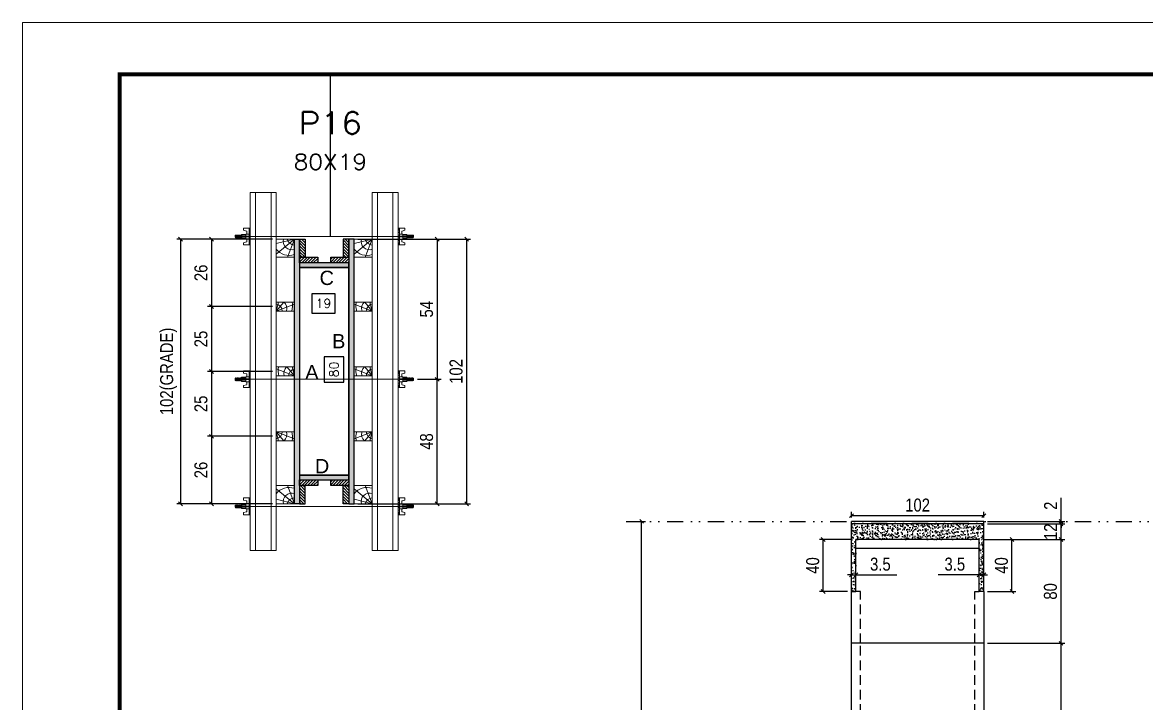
# Model space of a CAD drawing. Header units: millimetres. Extents: x 169816 to 178745, y 96537 to 113647.
# Drawn here: x 174585 to 175451, y 107399 to 107924 of the extents above; entities that cross this region are included whole.
import ezdxf
from ezdxf.enums import TextEntityAlignment as Align

# ---------------------------------------------------------------- set-up
doc = ezdxf.new("R2010")
doc.units = ezdxf.units.MM
for name, pattern in [('DASHED', [0.75, 0.5, -0.25]), ('DIVIDE2', [0.625, 0.25, -0.125, 0, -0.125, 0, -0.125]), ('HIDDEN', [0.375, 0.25, -0.125])]:
    doc.linetypes.add(name, pattern=pattern)
for name, color, linetype in [('CHAPA', 1, 'Continuous'), ('COTA', 241, 'Continuous'), ('Cota Seção (2x)', 241, 'Continuous'), ('MEIO_PONT', 93, 'Continuous'), ('Nível', 160, 'Continuous'), ('Painéis', 200, 'Continuous'), ('SARR_2.2x7', 40, 'Continuous'), ('SARRAFO', 251, 'Continuous'), ('Sarrafo de Pressão', 42, 'HIDDEN'), ('Texto de Titulo', 7, 'Continuous'), ('Texto Qtd Sarr', 242, 'Continuous'), ('TEXTO_GERAL', 7, 'Continuous')]:
    doc.layers.add(name, color=color, linetype=linetype)
for name, color, linetype, lineweight in [('Folhas', 255, 'Continuous', 9), ('Hachura', 251, 'Continuous', 9), ('Madeira', 126, 'Continuous', 18), ('Perfil Metálico', 224, 'Continuous', 18), ('SARRAFO DE PRESSAO', 251, 'DASHED', 9), ('Texto Seção', 7, 'Continuous', 15)]:
    doc.layers.add(name, color=color, linetype=linetype, lineweight=lineweight)
doc.styles.add('ARIAL', font='arial.ttf')
doc.styles.add('COTA TECNICA', font='techl___.ttf', dxfattribs={"height": 10})
doc.styles.add('COTA TECNICA 2X', font='techl___.ttf', dxfattribs={"height": 10})
doc.styles.add('COTA TECNICA-50', font='techl___.ttf', dxfattribs={"height": 10})
doc.styles.add('ROMANS', font='romans.shx')
doc.dimstyles.new('COTA PAINEL-50', dxfattribs={"dimtxt": 10, "dimasz": 3, "dimexe": 3, "dimexo": 3, "dimgap": 3, "dimtad": 1, "dimdec": 1, "dimzin": 12, "dimdsep": 46, "dimtxsty": 'COTA TECNICA-50', "dimblk1": 'OBLIQUE', "dimblk2": 'OBLIQUE', "dimsah": 1, "dimcen": 0.9, "dimclrd": 4, "dimclre": 4, "dimclrt": 240, "dimadec": 1, "dimazin": 3, "dimtfac": 1, "dimtdec": 1, "dimtmove": 0, "dimatfit": 3, "dimfxl": 1, "dimtolj": 1, "dimtzin": 12, "dimarcsym": 0})
doc.dimstyles.new('PAINEL', dxfattribs={"dimtxt": 10, "dimasz": 3, "dimexe": 3, "dimexo": 3, "dimgap": 3, "dimtad": 1, "dimdec": 1, "dimzin": 12, "dimdsep": 46, "dimtxsty": 'COTA TECNICA', "dimblk1": 'OBLIQUE', "dimblk2": 'OBLIQUE', "dimsah": 1, "dimcen": 0.9, "dimclrd": 4, "dimclre": 4, "dimclrt": 240, "dimadec": 1, "dimazin": 3, "dimtfac": 1, "dimtdec": 1, "dimtmove": 0, "dimatfit": 3, "dimfxl": 1, "dimtolj": 1, "dimtzin": 12, "dimarcsym": 0})
doc.dimstyles.new('SECAO PILAR', dxfattribs={"dimtxt": 10, "dimasz": 3, "dimexe": 3, "dimexo": 3, "dimgap": 3, "dimtad": 1, "dimdec": 1, "dimlfac": 0.5, "dimzin": 12, "dimdsep": 46, "dimtxsty": 'COTA TECNICA 2X', "dimblk1": 'OBLIQUE', "dimblk2": 'OBLIQUE', "dimsah": 1, "dimcen": 0.9, "dimclrd": 256, "dimclre": 256, "dimclrt": 256, "dimadec": 1, "dimazin": 3, "dimtfac": 1, "dimtdec": 1, "dimtmove": 0, "dimatfit": 3, "dimfxl": 1, "dimtolj": 1, "dimtzin": 12, "dimarcsym": 0})
doc.dimstyles.new('SECÇÃO 2', dxfattribs={"dimtxt": 7, "dimasz": 6, "dimexe": 0.18, "dimexo": 2, "dimgap": -4, "dimtad": 3, "dimdec": 1, "dimlfac": 0.5, "dimzin": 12, "dimdsep": 46, "dimtxsty": 'ROMANS', "dimblk": 'ARCHTICK', "dimcen": 0.09, "dimse1": 1, "dimse2": 1, "dimsd1": 1, "dimsd2": 1, "dimclrd": 180, "dimclre": 5, "dimclrt": 1, "dimadec": 0, "dimazin": 3, "dimtfac": 1, "dimtdec": 1, "dimtofl": 0, "dimtmove": 0, "dimatfit": 3, "dimldrblk": 'ARCHTICK', "dimfxl": 1, "dimtolj": 1, "dimtzin": 0, "dimarcsym": 0})
pattern_1 = [(135, (151906.7611, 117056.175), (-1.12253202, -1.12253202), [])]
pattern_2 = [(135, (151906.7611, 116881.175), (-1.12253202, -1.12253202), [])]

# ---------------------------------------------------------------- blocks, each defined once
blk = doc.blocks.new('9999999999')
at = {"layer": 'Folhas'}
blk.add_lwpolyline([(98138.98, 34190.21), (99623.98, 34190.21), (99623.98, 35240.21), (98138.98, 35240.21)], close=True, dxfattribs=at)
at = {"layer": 'Folhas', "color": 30, "const_width": 3}
blk.add_lwpolyline([(98213.98, 34230.21), (99583.98, 34230.21), (99583.98, 35200.21), (98213.98, 35200.21)], close=True, dxfattribs=at)
blk = doc.blocks.new('*D586')
at = {"layer": 'Cota Seção (2x)', "color": 180, "lineweight": -2, "transparency": 16777216}
for p, q in [((174832.17, 107666.39), (174817.17, 107666.39)), ((174817.17, 107666.39), (174817.17, 107647.05)), ((174832.17, 107647.05), (174832.17, 107666.39)), ((174817.17, 107647.05), (174832.17, 107647.05))]:
    blk.add_line(p, q, dxfattribs=at)
at = {"layer": 'Defpoints', "color": 0, "transparency": 16777216}
for p in [(174798.17, 107735.22), (174798.17, 107575.22), (174836.17, 107575.22)]:
    blk.add_point(p, dxfattribs=at)
at = {"layer": 'Cota Seção (2x)', "color": 1, "transparency": 16777216, "insert": (174824.67, 107656.72), "char_height": 7, "attachment_point": 5, "rotation": 90, "style": 'ROMANS'}
blk.add_mtext('\\A1;80', dxfattribs=at)
blk = doc.blocks.new('_ArchTick')
at = {"color": 0, "linetype": 'ByBlock', "const_width": 0.15}
blk.add_lwpolyline([(-0.5, -0.5), (0.5, 0.5)], dxfattribs=at)
blk = doc.blocks.new('_Oblique')
at = {"color": 0, "linetype": 'ByBlock', "lineweight": -2}
blk.add_line((-0.5, -0.5), (0.5, 0.5), dxfattribs=at)
blk = doc.blocks.new('*D587')
at = {"layer": 'Cota Seção (2x)', "lineweight": -2, "transparency": 16777216}
for p, q in [((174843.17, 107757.22), (174929.94, 107757.22)), ((174926.94, 107757.22), (174926.94, 107553.22)), ((174843.17, 107553.22), (174929.94, 107553.22))]:
    blk.add_line(p, q, dxfattribs=at)
at = {"layer": 'Defpoints', "color": 0, "transparency": 16777216}
for p in [(174840.17, 107757.22), (174840.17, 107553.22), (174926.94, 107553.22)]:
    blk.add_point(p, dxfattribs=at)
at = {"layer": 'Cota Seção (2x)', "lineweight": -2, "transparency": 16777216, "xscale": 3, "yscale": 3, "zscale": 3}
for p, rotation in [((174926.94, 107757.22), 90), ((174926.94, 107553.22), 270)]:
    blk.add_blockref('_Oblique', p, dxfattribs=dict(at, rotation=rotation))
at = {"layer": 'Cota Seção (2x)', "transparency": 16777216, "insert": (174918.84, 107655.22), "char_height": 10, "attachment_point": 5, "rotation": 90, "style": 'COTA TECNICA 2X'}
blk.add_mtext('\\A1;102', dxfattribs=at)
blk = doc.blocks.new('*D588')
at = {"layer": 'Cota Seção (2x)', "lineweight": -2, "transparency": 16777216}
for p, q in [((174877.17, 107757.22), (174907.18, 107757.22)), ((174904.18, 107757.22), (174904.18, 107649.16)), ((174888.97, 107649.16), (174907.18, 107649.16))]:
    blk.add_line(p, q, dxfattribs=at)
at = {"layer": 'Defpoints', "color": 0, "transparency": 16777216}
for p in [(174874.17, 107757.22), (174885.97, 107649.16), (174904.18, 107649.16)]:
    blk.add_point(p, dxfattribs=at)
at = {"layer": 'Cota Seção (2x)', "lineweight": -2, "transparency": 16777216, "xscale": 3, "yscale": 3, "zscale": 3}
for p, rotation in [((174904.18, 107757.22), 90), ((174904.18, 107649.16), 270)]:
    blk.add_blockref('_Oblique', p, dxfattribs=dict(at, rotation=rotation))
at = {"layer": 'Cota Seção (2x)', "transparency": 16777216, "insert": (174896.07, 107703.19), "char_height": 10, "attachment_point": 5, "rotation": 90, "style": 'COTA TECNICA 2X'}
blk.add_mtext('\\A1;54', dxfattribs=at)
blk = doc.blocks.new('*D589')
at = {"layer": 'Cota Seção (2x)', "lineweight": -2, "transparency": 16777216}
for p, q in [((174888.97, 107649.16), (174907.18, 107649.16)), ((174904.18, 107553.22), (174904.18, 107649.16)), ((174877.17, 107553.22), (174907.18, 107553.22))]:
    blk.add_line(p, q, dxfattribs=at)
at = {"layer": 'Defpoints', "color": 0, "transparency": 16777216}
for p in [(174885.97, 107649.16), (174904.18, 107649.16), (174874.17, 107553.22)]:
    blk.add_point(p, dxfattribs=at)
at = {"layer": 'Cota Seção (2x)', "lineweight": -2, "transparency": 16777216, "xscale": 3, "yscale": 3, "zscale": 3}
for p, rotation in [((174904.18, 107649.16), 90), ((174904.18, 107553.22), 270)]:
    blk.add_blockref('_Oblique', p, dxfattribs=dict(at, rotation=rotation))
at = {"layer": 'Cota Seção (2x)', "transparency": 16777216, "insert": (174896.08, 107601.19), "char_height": 10, "attachment_point": 5, "rotation": 90, "style": 'COTA TECNICA 2X'}
blk.add_mtext('\\A1;48', dxfattribs=at)
blk = doc.blocks.new('*D590')
at = {"layer": 'Cota Seção (2x)', "color": 180, "lineweight": -2, "transparency": 16777216}
for p, q in [((174825.56, 107715.13), (174807.56, 107715.13)), ((174807.56, 107715.13), (174807.56, 107700.13)), ((174825.56, 107700.13), (174825.56, 107715.13)), ((174807.56, 107700.13), (174825.56, 107700.13))]:
    blk.add_line(p, q, dxfattribs=at)
at = {"layer": 'Defpoints', "color": 0, "transparency": 16777216}
for p in [(174798.17, 107735.22), (174836.17, 107735.22), (174836.17, 107696.13)]:
    blk.add_point(p, dxfattribs=at)
at = {"layer": 'Cota Seção (2x)', "color": 1, "transparency": 16777216, "insert": (174816.56, 107707.63), "char_height": 7, "attachment_point": 5, "style": 'ROMANS'}
blk.add_mtext('\\A1;19', dxfattribs=at)
blk = doc.blocks.new('titulo1')
at = {"layer": 'Defpoints', "color": 252, "linetype": 'HIDDEN', "ltscale": 2}
blk.add_line((0, 0), (0, 125), dxfattribs=at)
at = {"layer": 'Defpoints', "style": 'ROMANS', "oblique": 15}
blk.add_attdef('FOLHA', text='', height=10, dxfattribs=at).set_placement((0, 15.58), align=Align.MIDDLE_CENTER)
at = {"layer": 'Texto Qtd Sarr', "color": 3, "style": 'ROMANS', "oblique": 15}
for tag, height, p in [('TITULO', 17, (0, 71.45)), ('SEÇÃO', 12, (0, 41.55))]:
    blk.add_attdef(tag, text='', height=height, dxfattribs=at).set_placement(p, align=Align.MIDDLE_CENTER)
blk = doc.blocks.new('PONTALETE')
at = {"layer": 'Madeira'}
for q in [(2.71, 7), (7, 5.76), (7, 1.74)]:
    blk.add_line((0, 0), q, dxfattribs=at)
blk.add_lwpolyline([(0, 0), (7, 0), (7, 7), (0, 7)], close=True, dxfattribs=at)
for centre, radius, start, end in [((2.04, 0.06), 6.23, 37.2818, 109.0913), ((1.09, 0.9), 3.19, 343.603, 109.9847), ((-0.21, -0.78), 3.09, 14.6322, 86.0383)]:
    blk.add_arc(centre, radius, start, end, dxfattribs=at)
blk = doc.blocks.new('*D591')
at = {"layer": 'Cota Seção (2x)', "lineweight": -2, "transparency": 16777216}
for p, q in [((174777.17, 107757.22), (174703.39, 107757.22)), ((174706.39, 107757.22), (174706.39, 107553.22)), ((174777.17, 107553.22), (174703.39, 107553.22))]:
    blk.add_line(p, q, dxfattribs=at)
at = {"layer": 'Defpoints', "color": 0, "transparency": 16777216}
for p in [(174780.17, 107757.22), (174706.39, 107553.22), (174780.17, 107553.22)]:
    blk.add_point(p, dxfattribs=at)
at = {"layer": 'Cota Seção (2x)', "lineweight": -2, "transparency": 16777216, "xscale": 3, "yscale": 3, "zscale": 3}
for p, rotation in [((174706.39, 107757.22), 90), ((174706.39, 107553.22), 270)]:
    blk.add_blockref('_Oblique', p, dxfattribs=dict(at, rotation=rotation))
at = {"layer": 'Cota Seção (2x)', "transparency": 16777216, "insert": (174697.17, 107655.22), "char_height": 10, "attachment_point": 5, "rotation": 90, "style": 'COTA TECNICA 2X'}
blk.add_mtext('\\A1;102(GRADE)', dxfattribs=at)
blk = doc.blocks.new('*D592')
at = {"layer": 'Cota Seção (2x)', "lineweight": -2, "transparency": 16777216}
for p, q in [((174777.17, 107605.22), (174727.23, 107605.22)), ((174730.23, 107605.22), (174730.23, 107553.22)), ((174777.17, 107553.22), (174727.23, 107553.22))]:
    blk.add_line(p, q, dxfattribs=at)
at = {"layer": 'Defpoints', "color": 0, "transparency": 16777216}
for p in [(174780.17, 107605.22), (174730.23, 107553.22), (174780.17, 107553.22)]:
    blk.add_point(p, dxfattribs=at)
at = {"layer": 'Cota Seção (2x)', "lineweight": -2, "transparency": 16777216, "xscale": 3, "yscale": 3, "zscale": 3}
for p, rotation in [((174730.23, 107605.22), 90), ((174730.23, 107553.22), 270)]:
    blk.add_blockref('_Oblique', p, dxfattribs=dict(at, rotation=rotation))
at = {"layer": 'Cota Seção (2x)', "transparency": 16777216, "insert": (174722.13, 107579.22), "char_height": 10, "attachment_point": 5, "rotation": 90, "style": 'COTA TECNICA 2X'}
blk.add_mtext('\\A1;26', dxfattribs=at)
blk = doc.blocks.new('MEIO PONTALETE')
at = {"layer": 'Madeira'}
for q in [(2.71, 7), (3.5, 2.88), (3.5, 0.87)]:
    blk.add_line((0, 0), q, dxfattribs=at)
blk.add_lwpolyline([(0, 0), (3.5, 0), (3.5, 7), (0, 7)], close=True, dxfattribs=at)
for centre, radius, start, end in [((2.04, 0.06), 6.23, 76.4499, 109.0913), ((1.09, 0.9), 3.19, 40.9063, 109.9847), ((-0.21, -0.78), 3.09, 14.6322, 86.0383)]:
    blk.add_arc(centre, radius, start, end, dxfattribs=at)
blk = doc.blocks.new('C')
at = {"layer": 'Hachura', "color": 0}
for p, q in [((0, 3.22), (0, -3.22)), ((0.45, 3.22), (0, 3.22)), ((0.46, 3.16), (0, 3.16)), ((0.46, 3.05), (0, 3.05)), ((0.46, 2.88), (0, 2.88)), ((0, 2.75), (0, -1.16)), ((0.46, 2.65), (0, 2.65)), ((0.46, 2.23), (0, 2.23)), ((0.46, 1.51), (0, 1.51)), ((0.39, 0.49), (0.17, 0.49)), ((0.45, -3.23), (0.45, 3.22)), ((0.45, 3.22), (2.58, 3.22)), ((1.74, 0.97), (0.45, 0.97)), ((1.45, 0.1), (0.45, 0.1)), ((1.35, 1.94), (1.35, 0.96)), ((2.58, 2.39), (1.47, 2.09)), ((1.74, -0.97), (1.74, 0.97)), ((1.74, 0.97), (1.74, 0.84)), ((1.74, 0.97), (1.74, 0.84)), ((1.74, 0.84), (3.35, 0.84)), ((3.35, 0.45), (1.74, 0.45)), ((2.58, 3.22), (2.58, 2.39)), ((3.32, 0.84), (3.32, -0.84)), ((3.35, 0.84), (3.35, -0.84)), ((3.68, 0.45), (3.35, 0.45)), ((3.84, -0.52), (3.35, 0.45)), ((3.35, 0.06), (3.67, -0.57)), ((3.68, 0.45), (4.16, -0.52)), ((3.72, 0.5), (4.25, -0.57)), ((4.37, -0.55), (3.83, 0.53)), ((4.15, 0.45), (3.93, 0.45)), ((4.42, -0.52), (3.93, 0.45)), ((4.15, 0.45), (4.26, 0.45)), ((4.26, 0.45), (4.74, -0.52)), ((4.3, 0.5), (4.83, -0.57)), ((4.95, -0.55), (4.41, 0.53)), ((4.51, 0.45), (4.84, 0.45)), ((5, -0.52), (4.51, 0.45)), ((4.84, 0.45), (5.32, -0.52)), ((4.88, 0.5), (5.41, -0.57)), ((5.53, -0.55), (4.99, 0.53)), ((5.58, -0.52), (5.09, 0.45)), ((5.42, 0.45), (5.09, 0.45)), ((5.58, -0.52), (5.09, 0.45)), ((5.42, 0.45), (5.74, -0.19)), ((5.46, 0.5), (5.74, -0.07)), ((5.74, 0.19), (5.57, 0.53)), ((5.74, 0.32), (5.68, 0.45)), ((5.68, 0.45), (5.74, 0.45)), ((5.74, 0.45), (5.9, 0.29)), ((5.74, 0.45), (5.74, -0.52)), ((5.9, -0.36), (5.9, 0.29)), ((0.45, 0), (0, 0)), ((0.46, -1.52), (0, -1.52)), ((0.46, -2.23), (0, -2.23)), ((0.46, -2.65), (0, -2.65)), ((0.46, -2.88), (0, -2.88)), ((0.46, -3.05), (0, -3.05)), ((0.46, -3.16), (0, -3.16)), ((0, -3.22), (2.57, -3.22)), ((0.08, -0.48), (0.29, -0.48)), ((0.29, -0.48), (0.4, -0.48)), ((0.45, 0), (0.45, -0.97)), ((0.45, -0.16), (1.45, -0.16)), ((0.45, -0.65), (0.45, -0.32)), ((0.45, -3.23), (0.45, -0.65)), ((0.45, -0.97), (1.74, -0.97)), ((1.35, -1.94), (1.35, -0.97)), ((2.58, -2.39), (1.47, -2.1)), ((3.35, -0.32), (1.74, -0.32)), ((3.35, -0.84), (1.74, -0.84)), ((2.58, -3.23), (2.58, -2.39)), ((3.35, -0.07), (3.58, -0.52)), ((3.35, -0.52), (3.58, -0.52)), ((3.84, -0.52), (4.16, -0.52)), ((4.42, -0.52), (4.74, -0.52)), ((4.63, -0.52), (4.74, -0.52)), ((5, -0.52), (5.32, -0.52)), ((5.58, -0.52), (5.74, -0.52)), ((5.74, -0.52), (5.9, -0.36)), ((5.74, -0.52), (5.74, -0.52))]:
    blk.add_line(p, q, dxfattribs=at)
for centre, radius, start, end in [((1.52, 1.94), 0.161, 104.7436, 180), ((1.44, -0.03), 0.129, 272.695, 87.305), ((3.81, 0.39), 0.143, 25.5688, 154.4312), ((4.39, 0.39), 0.143, 25.5688, 154.4312), ((4.97, 0.39), 0.143, 25.5688, 154.4312), ((5.55, 0.39), 0.143, 25.5688, 154.4312), ((0.17, -0.37), 0.174, 221.744, 317.8592), ((1.52, -1.94), 0.161, 180, 255.2564), ((3.71, -0.4), 0.174, 222.1408, 318.256), ((4.29, -0.4), 0.174, 222.1408, 318.256), ((4.87, -0.4), 0.174, 222.1408, 318.256), ((5.45, -0.4), 0.174, 222.1408, 318.256), ((5.61, -0.4), 0.174, 317.8592, 318.256)]:
    blk.add_arc(centre, radius, start, end, dxfattribs=at)
blk = doc.blocks.new('*D593')
at = {"layer": 'COTA', "lineweight": -2, "transparency": 16777216}
for p, q in [((174777.17, 107757.22), (174727.23, 107757.22)), ((174730.23, 107757.22), (174730.23, 107705.22)), ((174777.17, 107705.22), (174727.23, 107705.22))]:
    blk.add_line(p, q, dxfattribs=at)
at = {"layer": 'Defpoints', "color": 0, "transparency": 16777216}
for p in [(174780.17, 107757.22), (174730.23, 107705.22), (174780.17, 107705.22)]:
    blk.add_point(p, dxfattribs=at)
at = {"layer": 'COTA', "lineweight": -2, "transparency": 16777216, "xscale": 3, "yscale": 3, "zscale": 3}
for p, rotation in [((174730.23, 107757.22), 90), ((174730.23, 107705.22), 270)]:
    blk.add_blockref('_Oblique', p, dxfattribs=dict(at, rotation=rotation))
at = {"layer": 'COTA', "transparency": 16777216, "insert": (174722.13, 107731.22), "char_height": 10, "attachment_point": 5, "rotation": 90, "style": 'COTA TECNICA 2X'}
blk.add_mtext('\\A1;26', dxfattribs=at)
blk = doc.blocks.new('*D594')
at = {"layer": 'Cota Seção (2x)', "lineweight": -2, "transparency": 16777216}
for p, q in [((174777.17, 107705.22), (174727.23, 107705.22)), ((174730.23, 107705.22), (174730.23, 107655.22)), ((174777.17, 107655.22), (174727.23, 107655.22))]:
    blk.add_line(p, q, dxfattribs=at)
at = {"layer": 'Defpoints', "color": 0, "transparency": 16777216}
for p in [(174780.17, 107705.22), (174730.23, 107655.22), (174780.17, 107655.22)]:
    blk.add_point(p, dxfattribs=at)
at = {"layer": 'Cota Seção (2x)', "lineweight": -2, "transparency": 16777216, "xscale": 3, "yscale": 3, "zscale": 3}
for p, rotation in [((174730.23, 107705.22), 90), ((174730.23, 107655.22), 270)]:
    blk.add_blockref('_Oblique', p, dxfattribs=dict(at, rotation=rotation))
at = {"layer": 'Cota Seção (2x)', "transparency": 16777216, "insert": (174722.12, 107680.22), "char_height": 10, "attachment_point": 5, "rotation": 90, "style": 'COTA TECNICA 2X'}
blk.add_mtext('\\A1;25', dxfattribs=at)
blk = doc.blocks.new('*D948')
at = {"layer": 'Cota Seção (2x)', "lineweight": -2, "transparency": 16777216}
for p, q in [((174777.17, 107655.22), (174727.23, 107655.22)), ((174730.23, 107655.22), (174730.23, 107605.22)), ((174777.17, 107605.22), (174727.23, 107605.22))]:
    blk.add_line(p, q, dxfattribs=at)
at = {"layer": 'Defpoints', "color": 0, "transparency": 16777216}
for p in [(174780.17, 107655.22), (174730.23, 107605.22), (174780.17, 107605.22)]:
    blk.add_point(p, dxfattribs=at)
at = {"layer": 'Cota Seção (2x)', "lineweight": -2, "transparency": 16777216, "xscale": 3, "yscale": 3, "zscale": 3}
for p, rotation in [((174730.23, 107655.22), 90), ((174730.23, 107605.22), 270)]:
    blk.add_blockref('_Oblique', p, dxfattribs=dict(at, rotation=rotation))
at = {"layer": 'Cota Seção (2x)', "transparency": 16777216, "insert": (174722.12, 107630.22), "char_height": 10, "attachment_point": 5, "rotation": 90, "style": 'COTA TECNICA 2X'}
blk.add_mtext('\\A1;25', dxfattribs=at)
blk = doc.blocks.new('*D1054')
at = {"layer": 'COTA', "color": 4, "lineweight": -2, "transparency": 16777216}
for p, q in [((175052.99, 107539.64), (175064.84, 107539.64)), ((175061.84, 107199.64), (175061.84, 107539.64)), ((175052.99, 107199.64), (175064.84, 107199.64))]:
    blk.add_line(p, q, dxfattribs=at)
at = {"layer": 'Defpoints', "color": 0, "transparency": 16777216}
for p in [(175049.99, 107539.64), (175061.84, 107539.64), (175049.99, 107199.64)]:
    blk.add_point(p, dxfattribs=at)
at = {"layer": 'COTA', "color": 4, "lineweight": -2, "transparency": 16777216, "xscale": 3, "yscale": 3, "zscale": 3}
for p, rotation in [((175061.84, 107539.64), 90), ((175061.84, 107199.64), 270)]:
    blk.add_blockref('_Oblique', p, dxfattribs=dict(at, rotation=rotation))
at = {"layer": 'COTA', "color": 240, "transparency": 16777216, "insert": (175053.63, 107369.64), "char_height": 10, "attachment_point": 5, "rotation": 90, "style": 'COTA TECNICA-50'}
blk.add_mtext('\\A1;340', dxfattribs=at)
blk = doc.blocks.new('*D1074')
at = {"layer": 'COTA', "color": 4, "lineweight": -2, "transparency": 16777216}
for p, q in [((175328.61, 107445.64), (175388.18, 107445.64)), ((175385.18, 107323.64), (175385.18, 107445.64)), ((175328.61, 107323.64), (175388.18, 107323.64))]:
    blk.add_line(p, q, dxfattribs=at)
at = {"layer": 'Defpoints', "color": 0, "transparency": 16777216}
for p in [(175325.61, 107445.64), (175385.18, 107445.64), (175325.61, 107323.64)]:
    blk.add_point(p, dxfattribs=at)
at = {"layer": 'COTA', "color": 4, "lineweight": -2, "transparency": 16777216, "xscale": 3, "yscale": 3, "zscale": 3}
for p, rotation in [((175385.18, 107445.64), 90), ((175385.18, 107323.64), 270)]:
    blk.add_blockref('_Oblique', p, dxfattribs=dict(at, rotation=rotation))
at = {"layer": 'COTA', "color": 240, "transparency": 16777216, "insert": (175377.12, 107384.64), "char_height": 10, "attachment_point": 5, "rotation": 90, "style": 'COTA TECNICA'}
blk.add_mtext('\\A1;122', dxfattribs=at)
blk = doc.blocks.new('*D1075')
at = {"layer": 'COTA', "color": 4, "lineweight": -2, "transparency": 16777216}
for p, q in [((175325.11, 107525.64), (175388.18, 107525.64)), ((175385.18, 107445.64), (175385.18, 107525.64)), ((175328.61, 107445.64), (175388.18, 107445.64))]:
    blk.add_line(p, q, dxfattribs=at)
at = {"layer": 'Defpoints', "color": 0, "transparency": 16777216}
for p in [(175322.11, 107525.64), (175385.18, 107525.64), (175325.61, 107445.64)]:
    blk.add_point(p, dxfattribs=at)
at = {"layer": 'COTA', "color": 4, "lineweight": -2, "transparency": 16777216, "xscale": 3, "yscale": 3, "zscale": 3}
for p, rotation in [((175385.18, 107525.64), 90), ((175385.18, 107445.64), 270)]:
    blk.add_blockref('_Oblique', p, dxfattribs=dict(at, rotation=rotation))
at = {"layer": 'COTA', "color": 240, "transparency": 16777216, "insert": (175377.06, 107485.64), "char_height": 10, "attachment_point": 5, "rotation": 90, "style": 'COTA TECNICA'}
blk.add_mtext('\\A1;80', dxfattribs=at)
blk = doc.blocks.new('*D807')
at = {"layer": 'COTA', "color": 4, "lineweight": -2, "transparency": 16777216}
for p, q in [((175328.61, 107537.64), (175388.18, 107537.64)), ((175385.18, 107525.64), (175385.18, 107537.64)), ((175325.11, 107525.64), (175388.18, 107525.64))]:
    blk.add_line(p, q, dxfattribs=at)
at = {"layer": 'Defpoints', "color": 0, "transparency": 16777216}
for p in [(175325.61, 107537.64), (175385.18, 107537.64), (175322.11, 107525.64)]:
    blk.add_point(p, dxfattribs=at)
at = {"layer": 'COTA', "color": 4, "lineweight": -2, "transparency": 16777216, "xscale": 3, "yscale": 3, "zscale": 3}
for p, rotation in [((175385.18, 107537.64), 90), ((175385.18, 107525.64), 270)]:
    blk.add_blockref('_Oblique', p, dxfattribs=dict(at, rotation=rotation))
at = {"layer": 'COTA', "color": 240, "transparency": 16777216, "insert": (175377.12, 107531.64), "char_height": 10, "attachment_point": 5, "rotation": 90, "style": 'COTA TECNICA'}
blk.add_mtext('\\A1;12', dxfattribs=at)
blk = doc.blocks.new('*D1076')
at = {"layer": 'COTA', "color": 4, "lineweight": -2, "transparency": 16777216}
for p, q in [((175325.11, 107525.64), (175350.36, 107525.64)), ((175347.36, 107485.64), (175347.36, 107525.64)), ((175328.61, 107485.64), (175350.36, 107485.64))]:
    blk.add_line(p, q, dxfattribs=at)
at = {"layer": 'Defpoints', "color": 0, "transparency": 16777216}
for p in [(175322.11, 107525.64), (175347.36, 107525.64), (175325.61, 107485.64)]:
    blk.add_point(p, dxfattribs=at)
at = {"layer": 'COTA', "color": 4, "lineweight": -2, "transparency": 16777216, "xscale": 3, "yscale": 3, "zscale": 3}
for p, rotation in [((175347.36, 107525.64), 90), ((175347.36, 107485.64), 270)]:
    blk.add_blockref('_Oblique', p, dxfattribs=dict(at, rotation=rotation))
at = {"layer": 'COTA', "color": 240, "transparency": 16777216, "insert": (175339.25, 107505.64), "char_height": 10, "attachment_point": 5, "rotation": 90, "style": 'COTA TECNICA'}
blk.add_mtext('\\A1;40', dxfattribs=at)
blk = doc.blocks.new('*D808')
at = {"layer": 'COTA', "color": 4, "lineweight": -2, "transparency": 16777216}
for p, q in [((175322.11, 107491.51), (175322.11, 107501.39)), ((175325.61, 107489.51), (175325.61, 107501.39)), ((175322.11, 107498.39), (175290.51, 107498.39)), ((175325.61, 107498.39), (175322.11, 107498.39)), ((175325.61, 107498.39), (175328.61, 107498.39))]:
    blk.add_line(p, q, dxfattribs=at)
at = {"layer": 'Defpoints', "color": 0, "transparency": 16777216}
for p in [(175325.61, 107498.39), (175322.11, 107488.51), (175325.61, 107486.51)]:
    blk.add_point(p, dxfattribs=at)
at = {"layer": 'COTA', "color": 4, "lineweight": -2, "transparency": 16777216, "xscale": 3, "yscale": 3, "zscale": 3}
blk.add_blockref('_Oblique', (175322.11, 107498.39), dxfattribs=at)
at = {"layer": 'COTA', "color": 4, "lineweight": -2, "transparency": 16777216, "xscale": 3, "yscale": 3, "zscale": 3, "rotation": 180}
blk.add_blockref('_Oblique', (175325.61, 107498.39), dxfattribs=at)
at = {"layer": 'COTA', "color": 240, "transparency": 16777216, "insert": (175303.31, 107506.61), "char_height": 10, "attachment_point": 5, "style": 'COTA TECNICA'}
blk.add_mtext('\\A1;3.5', dxfattribs=at)
blk = doc.blocks.new('*D1079')
at = {"layer": 'COTA', "color": 4, "lineweight": -2, "transparency": 16777216}
for p, q in [((175385.18, 107539.64), (175385.18, 107557.75)), ((175328.61, 107539.64), (175388.18, 107539.64)), ((175328.61, 107537.64), (175388.18, 107537.64)), ((175385.18, 107537.64), (175385.18, 107539.64)), ((175385.18, 107537.64), (175385.18, 107534.64))]:
    blk.add_line(p, q, dxfattribs=at)
at = {"layer": 'Defpoints', "color": 0, "transparency": 16777216}
for p in [(175325.61, 107539.64), (175325.61, 107537.64), (175385.18, 107539.64)]:
    blk.add_point(p, dxfattribs=at)
at = {"layer": 'COTA', "color": 4, "lineweight": -2, "transparency": 16777216, "xscale": 3, "yscale": 3, "zscale": 3}
for p, rotation in [((175385.18, 107539.64), 270), ((175385.18, 107537.64), 90)]:
    blk.add_blockref('_Oblique', p, dxfattribs=dict(at, rotation=rotation))
at = {"layer": 'COTA', "color": 240, "transparency": 16777216, "insert": (175377.18, 107551.69), "char_height": 10, "attachment_point": 5, "rotation": 90, "style": 'COTA TECNICA'}
blk.add_mtext('\\A1;2', dxfattribs=at)
blk = doc.blocks.new('*D809')
at = {"layer": 'COTA', "color": 4, "lineweight": -2, "transparency": 16777216}
for p, q in [((175224.11, 107525.64), (175198.87, 107525.64)), ((175201.87, 107485.64), (175201.87, 107525.64)), ((175220.61, 107485.64), (175198.87, 107485.64))]:
    blk.add_line(p, q, dxfattribs=at)
at = {"layer": 'Defpoints', "color": 0, "transparency": 16777216}
for p in [(175201.87, 107525.64), (175227.11, 107525.64), (175223.61, 107485.64)]:
    blk.add_point(p, dxfattribs=at)
at = {"layer": 'COTA', "color": 4, "lineweight": -2, "transparency": 16777216, "xscale": 3, "yscale": 3, "zscale": 3}
for p, rotation in [((175201.87, 107525.64), 90), ((175201.87, 107485.64), 270)]:
    blk.add_blockref('_Oblique', p, dxfattribs=dict(at, rotation=rotation))
at = {"layer": 'COTA', "color": 240, "transparency": 16777216, "insert": (175193.77, 107505.64), "char_height": 10, "attachment_point": 5, "rotation": 90, "style": 'COTA TECNICA'}
blk.add_mtext('\\A1;40', dxfattribs=at)
blk = doc.blocks.new('*D810')
at = {"layer": 'COTA', "color": 4, "lineweight": -2, "transparency": 16777216}
for p, q in [((175223.61, 107489.51), (175223.61, 107501.39)), ((175227.11, 107491.51), (175227.11, 107501.39)), ((175223.61, 107498.39), (175220.61, 107498.39)), ((175223.61, 107498.39), (175227.11, 107498.39)), ((175227.11, 107498.39), (175258.72, 107498.39))]:
    blk.add_line(p, q, dxfattribs=at)
at = {"layer": 'Defpoints', "color": 0, "transparency": 16777216}
for p in [(175223.61, 107498.39), (175223.61, 107486.51), (175227.11, 107488.51)]:
    blk.add_point(p, dxfattribs=at)
at = {"layer": 'COTA', "color": 4, "lineweight": -2, "transparency": 16777216, "xscale": 3, "yscale": 3, "zscale": 3}
blk.add_blockref('_Oblique', (175223.61, 107498.39), dxfattribs=at)
at = {"layer": 'COTA', "color": 4, "lineweight": -2, "transparency": 16777216, "xscale": 3, "yscale": 3, "zscale": 3, "rotation": 180}
blk.add_blockref('_Oblique', (175227.11, 107498.39), dxfattribs=at)
at = {"layer": 'COTA', "color": 240, "transparency": 16777216, "insert": (175245.91, 107506.61), "char_height": 10, "attachment_point": 5, "style": 'COTA TECNICA'}
blk.add_mtext('\\A1;3.5', dxfattribs=at)
blk = doc.blocks.new('*D1080')
at = {"layer": 'COTA', "color": 4, "lineweight": -2, "transparency": 16777216}
for p, q in [((175223.61, 107542.64), (175223.61, 107547.03)), ((175325.61, 107544.03), (175223.61, 107544.03)), ((175325.61, 107542.64), (175325.61, 107547.03))]:
    blk.add_line(p, q, dxfattribs=at)
at = {"layer": 'Defpoints', "color": 0, "transparency": 16777216}
for p in [(175223.61, 107544.03), (175223.61, 107539.64), (175325.61, 107539.64)]:
    blk.add_point(p, dxfattribs=at)
at = {"layer": 'COTA', "color": 4, "lineweight": -2, "transparency": 16777216, "xscale": 3, "yscale": 3, "zscale": 3, "rotation": 180}
blk.add_blockref('_Oblique', (175223.61, 107544.03), dxfattribs=at)
at = {"layer": 'COTA', "color": 4, "lineweight": -2, "transparency": 16777216, "xscale": 3, "yscale": 3, "zscale": 3}
blk.add_blockref('_Oblique', (175325.61, 107544.03), dxfattribs=at)
at = {"layer": 'COTA', "color": 240, "transparency": 16777216, "insert": (175274.61, 107552.13), "char_height": 10, "attachment_point": 5, "style": 'COTA TECNICA'}
blk.add_mtext('\\A1;102', dxfattribs=at)

msp = doc.modelspace()

# ---------------------------------------------------------------- hatches: boundary and pattern name
at = {"layer": 'COTA', "linetype": 'ByBlock'}
h = msp.add_hatch(dxfattribs=at)
h.set_pattern_fill('AR-CONC', color=256, scale=0.03)
h.paths.add_polyline_path([(175223.61, 107537.64), (175223.61, 107485.64), (175227.11, 107485.64), (175227.11, 107525.64), (175322.11, 107525.64), (175322.11, 107485.64), (175325.61, 107485.64), (175325.61, 107537.64)])
at = {"layer": 'Hachura'}
h = msp.add_hatch(color=256, dxfattribs=at)
h.dxf.hatch_style = 1
h.paths.add_polyline_path([(174798.17, 107553.22), (174794.17, 107553.22), (174794.17, 107757.22), (174798.17, 107757.22)])
h = msp.add_hatch(color=256, dxfattribs=at)
h.dxf.hatch_style = 1
h.paths.add_polyline_path([(174798.17, 107553.22), (174794.17, 107553.22), (174794.17, 107757.22), (174798.17, 107757.22)])
h = msp.add_hatch(dxfattribs=at)
h.set_pattern_fill('ANSI31', color=256, scale=0.5, angle=90, style=0)
h.set_pattern_definition(pattern_2)
h.paths.add_polyline_path([(174798.17, 107743.22), (174802.57, 107743.22), (174802.57, 107757.22), (174798.17, 107757.22)])
h = msp.add_hatch(dxfattribs=at)
h.set_pattern_fill('ANSI31', color=256, scale=0.5, angle=90, style=0)
h.set_pattern_definition(pattern_2)
h.paths.add_polyline_path([(174836.17, 107743.22), (174831.77, 107743.22), (174831.77, 107757.22), (174836.17, 107757.22)])
h = msp.add_hatch(color=256, dxfattribs=at)
h.dxf.hatch_style = 1
h.paths.add_polyline_path([(174836.17, 107553.22), (174840.17, 107553.22), (174840.17, 107757.22), (174836.17, 107757.22)])
h = msp.add_hatch(color=256, dxfattribs=at)
h.dxf.hatch_style = 1
h.paths.add_polyline_path([(174836.17, 107553.22), (174840.17, 107553.22), (174840.17, 107757.22), (174836.17, 107757.22)])
h = msp.add_hatch(dxfattribs=at)
h.set_pattern_fill('ANSI31', color=256, scale=0.5, angle=540, style=0)
h.set_pattern_definition([(225, (165309.2175, 84813.815), (1.12253202, -1.12253202), [])])
h.paths.add_polyline_path([(174798.17, 107743.22), (174798.17, 107738.82), (174812.17, 107738.82), (174812.17, 107743.22)])
h = msp.add_hatch(dxfattribs=at)
h.set_pattern_fill('ANSI31', color=256, scale=0.5, angle=540, style=0)
h.set_pattern_definition([(225, (165333.2175, 84813.815), (1.12253202, -1.12253202), [])])
h.paths.add_polyline_path([(174822.17, 107743.22), (174822.17, 107738.82), (174836.17, 107738.82), (174836.17, 107743.22)])
h = msp.add_hatch(color=256, dxfattribs=at)
h.dxf.hatch_style = 1
h.paths.add_polyline_path([(174798.17, 107738.82), (174798.17, 107735.22), (174836.17, 107735.22), (174836.17, 107738.82)])
h = msp.add_hatch(color=256, dxfattribs=at)
h.dxf.hatch_style = 1
h.paths.add_polyline_path([(174798.17, 107738.82), (174798.17, 107735.22), (174836.17, 107735.22), (174836.17, 107738.82)])
h = msp.add_hatch(color=256, dxfattribs=at)
h.dxf.hatch_style = 1
h.paths.add_polyline_path([(174798.17, 107575.22), (174798.17, 107571.62), (174836.17, 107571.62), (174836.17, 107575.22)])
h = msp.add_hatch(color=256, dxfattribs=at)
h.dxf.hatch_style = 1
h.paths.add_polyline_path([(174798.17, 107575.22), (174798.17, 107571.62), (174836.17, 107571.62), (174836.17, 107575.22)])
h = msp.add_hatch(dxfattribs=at)
h.set_pattern_fill('ANSI31', color=256, scale=0.5, angle=540, style=0)
h.set_pattern_definition([(225, (165309.2175, 84642.215), (1.12253202, -1.12253202), [])])
h.paths.add_polyline_path([(174798.17, 107571.62), (174798.17, 107567.22), (174812.17, 107567.22), (174812.17, 107571.62)])
h = msp.add_hatch(dxfattribs=at)
h.set_pattern_fill('ANSI31', color=256, scale=0.5, angle=540, style=0)
h.set_pattern_definition([(225, (165333.2175, 84642.215), (1.12253202, -1.12253202), [])])
h.paths.add_polyline_path([(174822.17, 107571.62), (174822.17, 107567.22), (174836.17, 107567.22), (174836.17, 107571.62)])
h = msp.add_hatch(dxfattribs=at)
h.set_pattern_fill('ANSI31', color=256, scale=0.5, angle=90, style=0)
h.set_pattern_definition(pattern_1)
h.paths.add_polyline_path([(174798.17, 107567.22), (174802.57, 107567.22), (174802.57, 107553.22), (174798.17, 107553.22)])
h = msp.add_hatch(dxfattribs=at)
h.set_pattern_fill('ANSI31', color=256, scale=0.5, angle=90, style=0)
h.set_pattern_definition(pattern_1)
h.paths.add_polyline_path([(174836.17, 107567.22), (174831.77, 107567.22), (174831.77, 107553.22), (174836.17, 107553.22)])

# ---------------------------------------------------------------- linework, layer by layer
at = {"layer": 'CHAPA'}
for points in [[(174798.17, 107553.22), (174794.17, 107553.22), (174794.17, 107757.22), (174798.17, 107757.22)], [(174798.17, 107553.22), (174794.17, 107553.22), (174794.17, 107757.22), (174798.17, 107757.22)], [(174836.17, 107553.22), (174840.17, 107553.22), (174840.17, 107757.22), (174836.17, 107757.22)], [(174836.17, 107553.22), (174840.17, 107553.22), (174840.17, 107757.22), (174836.17, 107757.22)], [(174798.17, 107738.82), (174798.17, 107735.22), (174836.17, 107735.22), (174836.17, 107738.82)], [(174798.17, 107738.82), (174798.17, 107735.22), (174836.17, 107735.22), (174836.17, 107738.82)], [(174798.17, 107575.22), (174798.17, 107571.62), (174836.17, 107571.62), (174836.17, 107575.22)], [(174798.17, 107575.22), (174798.17, 107571.62), (174836.17, 107571.62), (174836.17, 107575.22)]]:
    msp.add_lwpolyline(points, close=True, dxfattribs=at)
at = {"layer": 'COTA', "linetype": 'ByBlock'}
for p, q in [((175223.61, 107485.64), (175223.61, 107537.64)), ((175325.61, 107485.64), (175325.61, 107537.64))]:
    msp.add_line(p, q, dxfattribs=at)
at = {"layer": 'Hachura'}
for p, q in [((174749.37, 107759.22), (174881.17, 107759.23)), ((174749.37, 107649.22), (174881.17, 107649.21)), ((174749.37, 107551.22), (174881.17, 107551.21))]:
    msp.add_line(p, q, dxfattribs=at)
at = {"layer": 'Madeira'}
for points in [[(174794.17, 107553.22), (174780.17, 107553.22), (174780.17, 107757.22), (174794.17, 107757.22)], [(174840.17, 107553.22), (174854.17, 107553.22), (174854.17, 107757.22), (174840.17, 107757.22)]]:
    msp.add_lwpolyline(points, close=True, dxfattribs=at)
at = {"layer": 'Nível', "color": 4, "linetype": 'DIVIDE2', "ltscale": 50}
msp.add_line((175049.99, 107539.64), (176029.52, 107539.64), dxfattribs=at)
at = {"layer": 'Painéis'}
for p, q in [((175325.61, 107539.64), (175223.61, 107539.64)), ((175223.61, 107537.64), (175223.61, 107539.64)), ((175325.61, 107537.64), (175223.61, 107537.64)), ((175325.61, 107537.64), (175325.61, 107539.64)), ((175322.11, 107525.64), (175227.11, 107525.64)), ((175227.11, 107485.64), (175227.11, 107525.64)), ((175322.11, 107485.64), (175322.11, 107525.64)), ((175322.11, 107515.64), (175322.11, 107515.64)), ((175223.61, 107387.64), (175223.61, 107485.64)), ((175223.61, 107485.64), (175227.11, 107485.64)), ((175325.61, 107485.64), (175322.11, 107485.64)), ((175325.61, 107485.64), (175325.61, 107387.64)), ((175325.61, 107445.64), (175223.61, 107445.64))]:
    msp.add_line(p, q, dxfattribs=at)
msp.add_lwpolyline([(174836.17, 107735.22), (174798.17, 107735.22), (174798.17, 107575.22), (174836.17, 107575.22)], close=True, dxfattribs=at)
at = {"layer": 'Perfil Metálico'}
for points in [[(174760.17, 107517.22), (174780.17, 107517.22), (174780.17, 107793.22), (174760.17, 107793.22)], [(174776.17, 107793.22), (174764.17, 107793.22), (174764.17, 107517.22), (174776.17, 107517.22)], [(174874.17, 107517.22), (174854.17, 107517.22), (174854.17, 107793.22), (174874.17, 107793.22)], [(174858.17, 107793.22), (174870.17, 107793.22), (174870.17, 107517.22), (174858.17, 107517.22)]]:
    msp.add_lwpolyline(points, close=True, dxfattribs=at)
at = {"layer": 'SARR_2.2x7'}
msp.add_line((175322.11, 107518.64), (175227.11, 107518.64), dxfattribs=at)
at = {"layer": 'SARRAFO'}
for points in [[(174802.57, 107757.22), (174802.57, 107743.22), (174798.17, 107743.22), (174798.17, 107757.22)], [(174831.77, 107757.22), (174831.77, 107743.22), (174836.17, 107743.22), (174836.17, 107757.22)], [(174812.17, 107738.82), (174798.17, 107738.82), (174798.17, 107743.22), (174812.17, 107743.22)], [(174812.17, 107738.82), (174798.17, 107738.82), (174798.17, 107743.22), (174812.17, 107743.22)], [(174836.17, 107738.82), (174822.17, 107738.82), (174822.17, 107743.22), (174836.17, 107743.22)], [(174836.17, 107738.82), (174822.17, 107738.82), (174822.17, 107743.22), (174836.17, 107743.22)], [(174812.17, 107567.22), (174798.17, 107567.22), (174798.17, 107571.62), (174812.17, 107571.62)], [(174812.17, 107567.22), (174798.17, 107567.22), (174798.17, 107571.62), (174812.17, 107571.62)], [(174836.17, 107567.22), (174822.17, 107567.22), (174822.17, 107571.62), (174836.17, 107571.62)], [(174836.17, 107567.22), (174822.17, 107567.22), (174822.17, 107571.62), (174836.17, 107571.62)], [(174802.57, 107553.22), (174802.57, 107567.22), (174798.17, 107567.22), (174798.17, 107553.22)], [(174831.77, 107553.22), (174831.77, 107567.22), (174836.17, 107567.22), (174836.17, 107553.22)]]:
    msp.add_lwpolyline(points, close=True, dxfattribs=at)
at = {"layer": 'Sarrafo de Pressão', "ltscale": 30}
for p, q in [((175230.61, 107485.64), (175223.61, 107485.64)), ((175230.61, 107445.64), (175230.61, 107485.64)), ((175318.61, 107445.64), (175318.61, 107485.64)), ((175318.61, 107485.64), (175322.11, 107485.64)), ((175230.61, 107323.64), (175230.61, 107445.64)), ((175318.61, 107323.64), (175318.61, 107445.64))]:
    msp.add_line(p, q, dxfattribs=at)

# ---------------------------------------------------------------- block references
at = {"layer": 'Hachura', "linetype": 'Continuous', "yscale": 2, "zscale": 2, "rotation": 180}
for p, xscale in [((174760.17, 107759.22), 2), ((174874.17, 107759.22), -2)]:
    msp.add_blockref('C', p, dxfattribs=dict(at, xscale=xscale))
at = {"layer": 'Hachura', "linetype": 'Continuous', "yscale": 2, "zscale": 2}
for p, xscale in [((174760.17, 107649.22), -2), ((174874.17, 107649.22), 2), ((174760.17, 107551.22), -2), ((174874.17, 107551.22), 2)]:
    msp.add_blockref('C', p, dxfattribs=dict(at, xscale=xscale))
at = {"layer": 'MEIO_PONT'}
for name, p, xscale, yscale, zscale, rotation in [('PONTALETE', (174794.17, 107757.22), 2, 2, 2, 180), ('PONTALETE', (174854.17, 107757.22), 2, 2, 2, 180), ('MEIO PONTALETE', (174780.17, 107701.72), -1.999999997962732, 1.999999997962732, 1.999999997962732, 270), ('MEIO PONTALETE', (174854.17, 107701.72), 1.999999997962732, 1.999999997962732, 1.999999997962732, 90.00000000000001), ('MEIO PONTALETE', (174794.17, 107651.72), 1.999999997962732, 1.999999997962732, 1.999999997962732, 90.00000000000001), ('MEIO PONTALETE', (174854.17, 107651.72), 1.999999997962732, 1.999999997962732, 1.999999997962732, 90.00000000000001), ('MEIO PONTALETE', (174780.17, 107608.72), 1.999999997962732, 1.999999997962732, 1.999999997962732, 270), ('MEIO PONTALETE', (174854.17, 107608.72), -1.999999997962732, 1.999999997962732, 1.999999997962732, 90)]:
    msp.add_blockref(name, p, dxfattribs=dict(at, xscale=xscale, yscale=yscale, zscale=zscale, rotation=rotation))
at = {"layer": 'MEIO_PONT', "xscale": -2, "yscale": 2, "zscale": 2}
for p in [(174794.17, 107553.22), (174854.17, 107553.22)]:
    msp.add_blockref('PONTALETE', p, dxfattribs=at)
at = {"layer": 'SARRAFO DE PRESSAO', "color": 6, "linetype": 'ByBlock'}
msp.add_blockref('9999999999', (76445.54, 72684.02), dxfattribs=at)
at = {"layer": 'Texto Seção'}
ref = msp.add_blockref('titulo1', (174821.87, 107759.23), dxfattribs=at)
ref.add_attrib('TITULO', 'P16', dxfattribs={"layer": 'Texto de Titulo', "color": 7, "height": 17, "style": 'ROMANS', "width": 1.1}).set_placement((174821.87, 107846.73), align=Align.MIDDLE_CENTER)
ref.add_attrib('SEÇÃO', '80X19', dxfattribs={"layer": 'Texto de Titulo', "color": 7, "height": 12, "style": 'ROMANS', "width": 1.1}).set_placement((174821.87, 107816.73), align=Align.MIDDLE_CENTER)

# ---------------------------------------------------------------- texts
at = {"layer": 'TEXTO_GERAL', "style": 'ARIAL'}
for s, p in [('C', (174819.1, 107727.36)), ('B', (174828.34, 107678.58)), ('A', (174807.63, 107654.67)), ('D', (174815.5, 107582.22))]:
    msp.add_text(s, height=11, dxfattribs=at).set_placement(p, align=Align.MIDDLE_CENTER)

# ---------------------------------------------------------------- dimensions: what is measured, and where the dimension line sits
at = {"layer": 'COTA'}
for base, p1, p2, angle, dimstyle, picture, middle in [((174730.23, 107705.22), (174780.17, 107757.22), (174780.17, 107705.22), 270, 'SECAO PILAR', '*D593', (174722.13, 107731.22)), ((175385.18, 107539.64), (175325.61, 107537.64), (175325.61, 107539.64), 90, 'PAINEL', '*D1079', (175377.18, 107551.69)), ((175061.84, 107539.64), (175049.99, 107199.64), (175049.99, 107539.64), 90, 'COTA PAINEL-50', '*D1054', (175053.63, 107369.64)), ((175201.87, 107525.64), (175223.61, 107485.64), (175227.11, 107525.64), 90, 'PAINEL', '*D809', (175193.77, 107505.64)), ((175347.36, 107525.64), (175325.61, 107485.64), (175322.11, 107525.64), 90, 'PAINEL', '*D1076', (175339.25, 107505.64)), ((175385.18, 107445.64), (175325.61, 107323.64), (175325.61, 107445.64), 90, 'PAINEL', '*D1074', (175377.12, 107384.64))]:
    dim = msp.add_linear_dim(base=base, p1=p1, p2=p2, angle=angle, dimstyle=dimstyle, dxfattribs=at)
    dim.commit()
    dim.dimension.update_dxf_attribs({"geometry": picture, "text_midpoint": middle})
dim = msp.add_linear_dim(base=(175223.61, 107544.03), p1=(175325.61, 107539.64), p2=(175223.61, 107539.64), dimstyle='PAINEL', dxfattribs=at)
dim.commit()
dim.dimension.update_dxf_attribs({"geometry": '*D1080', "text_midpoint": (175274.61, 107552.13)})
for base, p1, p2, angle, picture, middle in [((175385.18, 107537.64), (175322.11, 107525.64), (175325.61, 107537.64), 90, '*D807', (175385.18, 107531.64)), ((175223.61, 107498.39), (175227.11, 107488.51), (175223.61, 107486.51), 180, '*D810', (175245.91, 107498.39))]:
    dim = msp.add_linear_dim(base=base, p1=p1, p2=p2, angle=angle, dimstyle='PAINEL', dxfattribs=at)
    dim.commit()
    dim.dimension.update_dxf_attribs({"geometry": picture, "text_midpoint": middle, "dimtype": 160})
dim = msp.add_linear_dim(base=(175385.18, 107525.64), p1=(175325.61, 107445.64), p2=(175322.11, 107525.64), angle=90, dimstyle='PAINEL', override={"dimtmove": 1}, dxfattribs=at)
dim.commit()
dim.dimension.update_dxf_attribs({"geometry": '*D1075', "text_midpoint": (175377.06, 107485.64)})
dim = msp.add_linear_dim(base=(175325.61, 107498.39), p1=(175322.11, 107488.51), p2=(175325.61, 107486.51), dimstyle='PAINEL', dxfattribs=at)
dim.commit()
dim.dimension.update_dxf_attribs({"geometry": '*D808', "text_midpoint": (175303.31, 107498.39), "dimtype": 160})
at = {"layer": 'Cota Seção (2x)', "color": 241}
dim = msp.add_linear_dim(base=(174706.39, 107553.22), p1=(174780.17, 107757.22), p2=(174780.17, 107553.22), angle=270, text='<>(GRADE)', dimstyle='SECAO PILAR', dxfattribs=at)
dim.commit()
dim.dimension.update_dxf_attribs({"geometry": '*D591', "text_midpoint": (174697.17, 107655.22)})
for base, p1, p2, angle, picture, middle in [((174926.94, 107553.22), (174840.17, 107757.22), (174840.17, 107553.22), 270, '*D587', (174918.84, 107655.22)), ((174904.18, 107649.16), (174874.17, 107757.22), (174885.97, 107649.16), 270, '*D588', (174896.07, 107703.19)), ((174730.23, 107655.22), (174780.17, 107705.22), (174780.17, 107655.22), 270, '*D594', (174722.12, 107680.22)), ((174730.23, 107605.22), (174780.17, 107655.22), (174780.17, 107605.22), 90, '*D948', (174722.12, 107630.22)), ((174904.18, 107649.16), (174874.17, 107553.22), (174885.97, 107649.16), 90, '*D589', (174896.08, 107601.19)), ((174730.23, 107553.22), (174780.17, 107605.22), (174780.17, 107553.22), 270, '*D592', (174722.13, 107579.22))]:
    dim = msp.add_linear_dim(base=base, p1=p1, p2=p2, angle=angle, dimstyle='SECAO PILAR', dxfattribs=at)
    dim.commit()
    dim.dimension.update_dxf_attribs({"geometry": picture, "text_midpoint": middle})
dim = msp.add_linear_dim(base=(174836.17, 107575.22), p1=(174798.17, 107735.22), p2=(174798.17, 107575.22), angle=270, dimstyle='SECÇÃO 2', dxfattribs=at)
dim.commit()
dim.dimension.update_dxf_attribs({"geometry": '*D586', "text_midpoint": (174836.17, 107656.72), "dimtype": 160})
dim = msp.add_linear_dim(base=(174836.17, 107696.13), p1=(174798.17, 107735.22), p2=(174836.17, 107735.22), dimstyle='SECÇÃO 2', dxfattribs=at)
dim.commit()
dim.dimension.update_dxf_attribs({"geometry": '*D590', "text_midpoint": (174816.56, 107696.13), "dimtype": 160})

doc.saveas('drawing.dxf')
